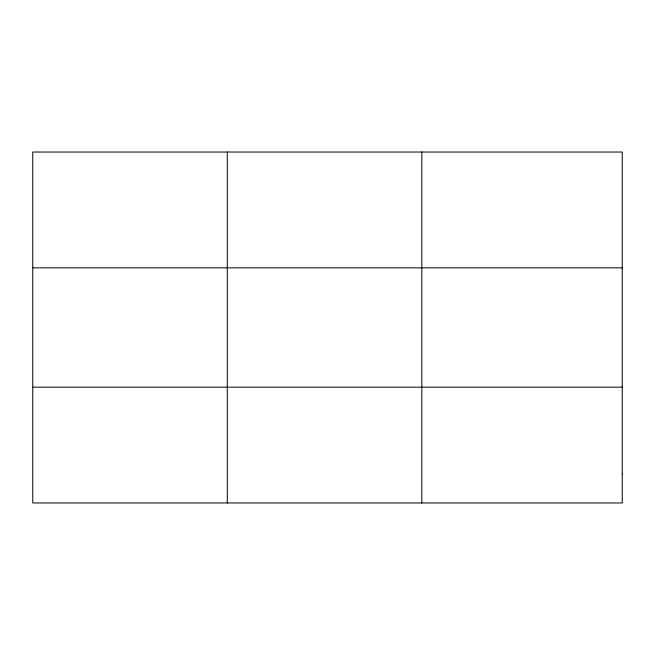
<?xml version="1.0" encoding="UTF-8"?>
<svg xmlns="http://www.w3.org/2000/svg" width="655" height="655" viewBox="0 0 655 655"><rect width="100%" height="100%" fill="white"/><g stroke="black" fill="none" stroke-linecap="round" stroke-linejoin="round"><path stroke-width="0.98" d="M227.285 152.034L227.285 502.966M421.82 152.034L421.82 502.966M32.75 267.838L622.25 267.838M32.75 387.162L622.25 387.162M622.25 474.015L622.25 502.966L32.75 502.966L32.75 152.034L622.25 152.034L622.25 474.015"/></g></svg>
